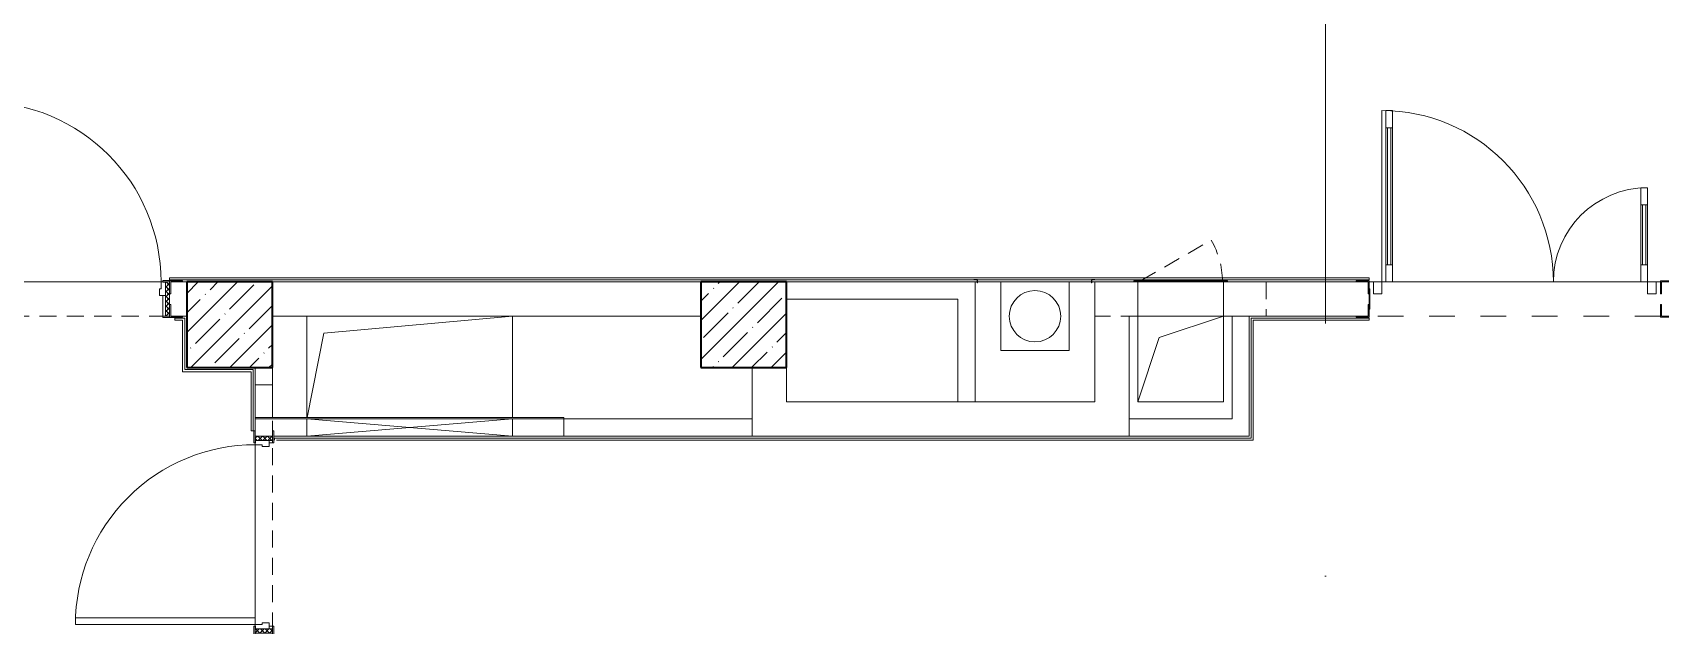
# Model space of a CAD drawing. Header units: millimetres. Extents: x 5993 to 95364, y 94667 to 143522.
# Drawn here: x 43118 to 43891, y 114430 to 114712 of the extents above; entities that cross this region are included whole.
import ezdxf

# ---------------------------------------------------------------- set-up
doc = ezdxf.new("R2010")
doc.units = ezdxf.units.MM
for name, pattern in [('200_ШТРИХ__ш1_п0_6_', [160, 100, -60]), ('200_ШТРИХ_ш1п0_6_', [160, 100, -60]), ('50_200_ШТРИХ_1Т_ш5_п1_п1_', [1400, 1000, -200, 0, -200]), ('Штрих короткий', [300, 150, -150])]:
    doc.linetypes.add(name, pattern=pattern)
for name, color, linetype, lineweight in [('0-2', 7, 'Continuous', 9), ('S-GRID-____-OTLN-1', 7, '50_200_ШТРИХ_1Т_ш5_п1_п1_', 9), ('Двери', 7, 'Continuous', 9), ('Каркас несущий', 7, 'Continuous', 9), ('Каркас_Импост', 7, 'Continuous', 13), ('Каркас_Импост-1', 7, 'Continuous', 9), ('Линии_2_', 7, 'Continuous', 9), ('Несущие колонны', 7, 'Continuous', 9), ('Несущие колонны-1', 7, 'Continuous', 35), ('Обобщенные модели', 7, 'Continuous', 9), ('Общие ребра', 7, 'Continuous', 9), ('Окна', 7, 'Continuous', 9), ('Открывание в плане-1', 7, '200_ШТРИХ__ш1_п0_6_', 9), ('Открывание-1', 7, 'Continuous', 9), ('Панель-2', 7, 'Continuous', 13), ('Перекрытия', 7, 'Continuous', 9), ('Перемычка-1', 7, 'Штрих короткий', 9), ('Перемычка_Пунктирные линии-1', 7, '200_ШТРИХ_ш1п0_6_', 9), ('Стены', 7, 'Continuous', 9), ('Стены-1', 7, 'Continuous', 13), ('Элементы узлов', 7, 'Continuous', 9)]:
    doc.layers.add(name, color=color, linetype=linetype, lineweight=lineweight)

# ---------------------------------------------------------------- blocks, each defined once
blk = doc.blocks.new('BSC_Колонна _Прямоугольная - 500х500-V78-АИ2_01_План напольных покрытий и плинтусов 1го этажа _Часть 2_')
at = {"layer": 'Несущие колонны'}
h = blk.add_hatch(dxfattribs=at)
h.set_pattern_fill('FP_88', color=256, style=0, pattern_type=2)
h.set_pattern_definition([(45, (-22400, -7650), (-114.0493, 114.0493), []), (45, (-22285.95, -7650), (-114.0493, 114.0493), [201.613, -40.323, 3.353, -36.97])])
h.paths.add_polyline_path([(-250, -250), (250, -250), (250, 250), (-250, 250)], flags=0)
at = {"layer": 'Несущие колонны-1'}
for p, q in [((250, 250), (-250, 250)), ((-250, 250), (-250, -250)), ((250, -250), (250, 250)), ((-250, -250), (250, -250))]:
    blk.add_line(p, q, dxfattribs=at)
blk = doc.blocks.new('BSC_Колонна _Прямоугольная - 500х500-V133-АИ2_01_План напольных покрытий и плинтусов 1го этажа _Часть 2_')
at = {"layer": 'Несущие колонны'}
h = blk.add_hatch(dxfattribs=at)
h.set_pattern_fill('FP_153', color=256, style=0, pattern_type=2)
h.set_pattern_definition([(45, (-19400, -7650), (-114.0493, 114.0493), []), (45, (-19285.95, -7650), (-114.0493, 114.0493), [201.612, -40.322, 3.353, -36.97])])
h.paths.add_polyline_path([(-250, -250), (250, -250), (250, 250), (-250, 250)], flags=0)
at = {"layer": 'Несущие колонны-1'}
for p, q in [((250, 250), (-250, 250)), ((-250, 250), (-250, -250)), ((250, -250), (250, 250)), ((-250, -250), (250, -250))]:
    blk.add_line(p, q, dxfattribs=at)
blk = doc.blocks.new('Проем_Дверь_Прямоугольный - 1700х2400h_дверные проемы-28051688-АИ2_01_План напольных покрытий и плинтусов 1го этажа _Часть 2_')
at = {"layer": 'Перемычка-1'}
for p, q in [((850, 100), (-850, 100)), ((850, -100), (-850, -100))]:
    blk.add_line(p, q, dxfattribs=at)
blk = doc.blocks.new('Дверь_СКБ_1Ст_Внутренняя_ШЕР - СОШ_Д-17__Дв_1150x2100h_Лаборантские_ Инструментальные_EI30-27873233-АИ2_01_План напольных покрытий и плинтусов 1го этажа _Часть 2_')
at = {"layer": 'Двери'}
h = blk.add_hatch(dxfattribs=at)
h.set_pattern_fill('FP_169', color=256, style=0, pattern_type=2)
h.set_pattern_definition([(135, (1726.41, 114.685), (-14.14214, -14.14214), []), (225, (1726.41, 114.685), (14.14214, -14.14214), [])])
h.paths.add_polyline_path([(562.5, -50), (587.5, -50), (587.5, 50), (562.5, 50)], flags=0)
at = {"layer": 'Каркас_Импост-1'}
h = blk.add_hatch(dxfattribs=at)
h.set_pattern_fill('FP_170', color=256, style=0, pattern_type=2)
h.set_pattern_definition([(45, (-396.384, 114.685), (-14.1421, 14.1421), []), (135, (-396.384, 114.685), (-14.1421, -14.1421), [])])
h.paths.add_polyline_path([(-562.5, -50), (-537.5, -50), (-537.5, 50), (-562.5, 50)], flags=0)
at = {"layer": 'Каркас_Импост'}
for p, q in [((-522.5, 58), (-592.5, 58)), ((-592.5, 58), (-592.5, 50)), ((-592.5, 50), (-522.5, 50)), ((-537.5, 50), (-562.5, 50)), ((-562.5, 50), (-562.5, -50)), ((-512.5, 50), (-537.5, 50)), ((-537.5, 50), (-537.5, -30)), ((-537.5, -50), (-537.5, 50)), ((-522.5, 50), (-537.5, 50)), ((-537.5, 50), (-537.5, 49)), ((-537.5, 49), (-522.5, 49)), ((-522.5, 50), (-522.5, 58)), ((-522.5, 49), (-522.5, 50)), ((-512.5, 10), (-512.5, 50)), ((-502.5, 10), (-512.5, 10)), ((-502.5, -30), (-502.5, 10)), ((537.5, 10), (527.5, 10)), ((527.5, 10), (527.5, -30)), ((537.5, 50), (537.5, 10)), ((562.5, 50), (537.5, 50)), ((617.5, 58), (547.5, 58)), ((547.5, 58), (547.5, 50)), ((562.5, 50), (547.5, 50)), ((547.5, 50), (547.5, 49)), ((547.5, 50), (617.5, 50)), ((547.5, 49), (562.5, 49)), ((562.5, -30), (562.5, 50)), ((587.5, 50), (562.5, 50)), ((562.5, 50), (562.5, -50)), ((562.5, 49), (562.5, 50)), ((587.5, -50), (587.5, 50)), ((617.5, 50), (617.5, 58)), ((-522.5, -50), (-592.5, -50)), ((-592.5, -50), (-592.5, -58)), ((-592.5, -58), (-522.5, -58)), ((-562.5, -50), (-537.5, -50)), ((-537.5, -30), (-502.5, -30)), ((-522.5, -30), (-537.5, -30)), ((-537.5, -30), (-537.5, -50)), ((-537.5, -50), (-522.5, -50)), ((-522.5, -50), (-522.5, -30)), ((-522.5, -58), (-522.5, -50)), ((527.5, -30), (562.5, -30)), ((562.5, -30), (547.5, -30)), ((547.5, -30), (547.5, -50)), ((547.5, -50), (562.5, -50)), ((617.5, -50), (547.5, -50)), ((547.5, -50), (547.5, -58)), ((547.5, -58), (617.5, -58)), ((562.5, -50), (562.5, -30)), ((562.5, -50), (587.5, -50)), ((617.5, -58), (617.5, -50))]:
    blk.add_line(p, q, dxfattribs=at)
at = {"layer": 'Открывание-1'}
blk.add_arc((-512.5, 50), 1050, 360, 90, dxfattribs=at)
at = {"layer": 'Панель-2'}
for p, q in [((-512.5, 1100), (-512.5, 50)), ((-472.5, 1100), (-512.5, 1100)), ((-472.5, 50), (-472.5, 1100)), ((-512.5, 50), (-472.5, 50))]:
    blk.add_line(p, q, dxfattribs=at)
blk = doc.blocks.new('Дверь_СКБ_1Ст_Внутренняя_ШЕР - СОШ_Д-17__Дв_1150x2100h_Лаборантские_ Инструментальные_EI30-27988178-АИ2_01_План напольных покрытий и плинтусов 1го этажа _Часть 2_')
at = {"layer": 'Двери'}
h = blk.add_hatch(dxfattribs=at)
h.set_pattern_fill('FP_91', color=256, style=0, pattern_type=2)
h.set_pattern_definition([(135, (1726.41, 164.685), (-14.14214, -14.14214), []), (225, (1726.41, 164.685), (14.14214, -14.14214), [])])
h.paths.add_polyline_path([(587.5, -100), (587.5, 100), (562.5, 100), (562.5, -100)], flags=0)
at = {"layer": 'Каркас_Импост-1'}
h = blk.add_hatch(dxfattribs=at)
h.set_pattern_fill('FP_92', color=256, style=0, pattern_type=2)
h.set_pattern_definition([(45, (-396.384, 164.685), (-14.1421, 14.1421), []), (135, (-396.384, 164.685), (-14.1421, -14.1421), [])])
h.paths.add_polyline_path([(-537.5, -100), (-537.5, 100), (-562.5, 100), (-562.5, -100)], flags=0)
at = {"layer": 'Каркас_Импост'}
for p, q in [((-522.5, 108), (-592.5, 108)), ((-592.5, 108), (-592.5, 100)), ((-592.5, 100), (-522.5, 100)), ((-537.5, 100), (-562.5, 100)), ((-562.5, 100), (-562.5, -100)), ((-512.5, 100), (-537.5, 100)), ((-537.5, 100), (-537.5, 20)), ((-537.5, -100), (-537.5, 100)), ((-522.5, 100), (-537.5, 100)), ((-537.5, 100), (-537.5, 99)), ((-537.5, 99), (-522.5, 99)), ((-522.5, 100), (-522.5, 108)), ((-522.5, 99), (-522.5, 100)), ((-512.5, 60), (-512.5, 100)), ((537.5, 100), (537.5, 60)), ((562.5, 100), (537.5, 100)), ((617.5, 108), (547.5, 108)), ((547.5, 108), (547.5, 100)), ((562.5, 100), (547.5, 100)), ((547.5, 100), (547.5, 99)), ((547.5, 100), (587.5, 100)), ((547.5, 99), (562.5, 99)), ((562.5, 20), (562.5, 100)), ((587.5, 100), (562.5, 100)), ((562.5, 100), (562.5, -100)), ((562.5, 99), (562.5, 100)), ((617.5, 106), (617.5, 108)), ((-537.5, 20), (-502.5, 20)), ((-522.5, 20), (-537.5, 20)), ((-537.5, 20), (-537.5, -100)), ((-522.5, -100), (-522.5, 20)), ((-502.5, 60), (-512.5, 60)), ((-502.5, 20), (-502.5, 60)), ((537.5, 60), (527.5, 60)), ((527.5, 60), (527.5, 20)), ((527.5, 20), (562.5, 20)), ((562.5, 20), (547.5, 20)), ((547.5, 20), (547.5, -100)), ((562.5, -100), (562.5, 20)), ((587.5, -31), (587.5, 31)), ((-522.5, -100), (-592.5, -100)), ((-592.5, -100), (-592.5, -108)), ((-592.5, -108), (-522.5, -108)), ((-562.5, -100), (-537.5, -100)), ((-537.5, -100), (-522.5, -100)), ((-522.5, -108), (-522.5, -100)), ((547.5, -100), (562.5, -100)), ((587.5, -100), (547.5, -100)), ((547.5, -100), (547.5, -108)), ((547.5, -108), (617.5, -108)), ((562.5, -100), (587.5, -100)), ((617.5, -108), (617.5, -106))]:
    blk.add_line(p, q, dxfattribs=at)
at = {"layer": 'Открывание-1'}
blk.add_arc((-512.5, 100), 1050, 360, 90, dxfattribs=at)
at = {"layer": 'Панель-2'}
for p, q in [((-512.5, 1150), (-512.5, 100)), ((-472.5, 1150), (-512.5, 1150)), ((-472.5, 100), (-472.5, 1150)), ((-512.5, 100), (-472.5, 100))]:
    blk.add_line(p, q, dxfattribs=at)
blk = doc.blocks.new('Фахверк_СКБ_Уголок - 200_4010-27904266-АИ2_01_План напольных покрытий и плинтусов 1го этажа _Часть 2_')
at = {"layer": 'Обобщенные модели'}
for p, q in [((125, 156), (50, 156)), ((50, 156), (50, 150)), ((50, 150), (119, 150)), ((119, 150), (119, 81)), ((125, 81), (125, 156)), ((119, 81), (125, 81)), ((125, 19), (119, 19)), ((119, 19), (119, -50)), ((125, -56), (125, 19)), ((119, -50), (50, -50)), ((50, -50), (50, -56)), ((50, -56), (125, -56))]:
    blk.add_line(p, q, dxfattribs=at)
blk = doc.blocks.new('Фахверк_СКБ_Уголок - 200_4010_1-27904659-АИ2_01_План напольных покрытий и плинтусов 1го этажа _Часть 2_')
at = {"layer": 'Обобщенные модели'}
for p, q in [((125, 156), (50, 156)), ((50, 156), (50, 150)), ((50, 150), (119, 150)), ((119, 150), (119, 81)), ((125, 81), (125, 156)), ((119, 81), (125, 81)), ((125, 19), (119, 19)), ((119, 19), (119, -50)), ((125, -56), (125, 19)), ((119, -50), (50, -50)), ((50, -50), (50, -56)), ((50, -56), (125, -56))]:
    blk.add_line(p, q, dxfattribs=at)
blk = doc.blocks.new('Дверь_Витражная_СКБ_2Ст2 - ДВВ_ДАО_СОШ_Классы-26508392-АИ2_01_План напольных покрытий и плинтусов 1го этажа _Часть 2_')
at = {"layer": 'Двери'}
for p, q in [((-775, 1035), (-775, 35)), ((775, 585), (775, 35))]:
    blk.add_line(p, q, dxfattribs=at)
for centre, radius, start, end in [((-775, 35), 1000, 360, 90), ((775, 35), 550, 90, 180)]:
    blk.add_arc(centre, radius, start, end, dxfattribs=at)
at = {"layer": 'Элементы узлов'}
for p, q in [((-753, 1035), (-713, 1035)), ((-753, 1035), (-753, 35)), ((-713, 1035), (-753, 1035)), ((-753, 1035), (-753, 35)), ((-713, 1035), (-713, 35)), ((-713, 35), (-713, 1035)), ((-753, 935), (-713, 935)), ((-743, 935), (-743, 135)), ((-723, 935), (-723, 135)), ((775, 585), (735, 585)), ((735, 585), (735, 35)), ((775, 585), (735, 585)), ((735, 585), (735, 35)), ((775, 585), (775, 35)), ((775, 35), (775, 585)), ((775, 485), (735, 485)), ((745, 485), (745, 135)), ((765, 485), (765, 135)), ((-753, 135), (-713, 135)), ((775, 135), (735, 135)), ((-825, 35), (-825, -35)), ((-775, 35), (-825, 35)), ((-775, 35), (-825, 35)), ((-825, 35), (-825, -35)), ((-775, -35), (-775, 35)), ((-775, -35), (-775, 35)), ((-713, 35), (-753, 35)), ((-753, 35), (-713, 35)), ((735, 35), (775, 35)), ((735, 35), (775, 35)), ((775, -35), (775, 35)), ((775, 35), (825, 35)), ((775, 35), (775, -35)), ((825, 35), (775, 35)), ((825, 35), (825, -35)), ((825, -35), (825, 35)), ((-825, -35), (-775, -35)), ((-825, -35), (-775, -35)), ((825, -35), (775, -35)), ((775, -35), (825, -35))]:
    blk.add_line(p, q, dxfattribs=at)
blk = doc.blocks.new('АР_Перемычка - АР_Перемычка-27873771-АИ2_01_План напольных покрытий и плинтусов 1го этажа _Часть 2_')
at = {"layer": 'Перемычка_Пунктирные линии-1'}
for p, q in [((-300, 50), (1450, 50)), ((-300, -50), (-300, 50)), ((1450, 50), (1450, -50)), ((-300, -50), (1450, -50))]:
    blk.add_line(p, q, dxfattribs=at)
blk = doc.blocks.new('АР_Перемычка - АР_Перемычка-27988723-АИ2_01_План напольных покрытий и плинтусов 1го этажа _Часть 2_')
at = {"layer": 'Перемычка_Пунктирные линии-1'}
for p, q in [((-250, 100), (1150, 100)), ((-250, -100), (-250, 100)), ((1150, 31), (1150, -31)), ((-250, -100), (1150, -100))]:
    blk.add_line(p, q, dxfattribs=at)
blk = doc.blocks.new('154_Стойка_СКБ_Уголок - СМ-2530_200-28213945-АИ2_01_План напольных покрытий и плинтусов 1го этажа _Часть 2_')
at = {"layer": 'Обобщенные модели'}
for p, q in [((125, 156), (125, 81)), ((200, 156), (125, 156)), ((131, 81), (131, 150)), ((131, 150), (200, 150)), ((200, 150), (200, 156)), ((125, 81), (131, 81)), ((131, 19), (125, 19)), ((125, 19), (125, -56)), ((131, -50), (131, 19)), ((125, -56), (200, -56)), ((200, -50), (131, -50)), ((200, -56), (200, -50))]:
    blk.add_line(p, q, dxfattribs=at)
blk = doc.blocks.new('Стойка_Влож_Полоса боковая - Полоса-28213942-АИ2_01_План напольных покрытий и плинтусов 1го этажа _Часть 2_')
at = {"layer": 'Обобщенные модели'}
for p, q in [((-5, 60), (0, 60)), ((-5, -60), (-5, 60)), ((0, 31), (0, -31)), ((0, -60), (-5, -60))]:
    blk.add_line(p, q, dxfattribs=at)
blk = doc.blocks.new('AR_Отверстие Ниша - Лючок-32404542-АИ2_01_План напольных покрытий и плинтусов 1го этажа _Часть 2_')
at = {"layer": 'Окна'}
for p, q in [((250, 100), (-250, 100)), ((-250, 100), (-250, -100)), ((250, -100), (250, 100)), ((-250, -100), (250, -100))]:
    blk.add_line(p, q, dxfattribs=at)
blk = doc.blocks.new('Л_Общий_Лючок - Лючок-29684572-АИ2_01_План напольных покрытий и плинтусов 1го этажа _Часть 2_')
at = {"layer": 'Окна'}
for p, q in [((524, 6), (-24, 6)), ((-24, 6), (-24, 0)), ((-24, 0), (0, 0)), ((500, 0), (524, 0)), ((524, 6), (524, 0))]:
    blk.add_line(p, q, dxfattribs=at)
at = {"layer": 'Открывание в плане-1'}
blk.add_line((16.4, 6), (428.6, 244), dxfattribs=at)
blk.add_arc((6, 0), 488, 0.70805, 30, dxfattribs=at)
blk = doc.blocks.new('АР_Перемычка1 - АР_Перемычка 2-29791692-АИ2_01_План напольных покрытий и плинтусов 1го этажа _Часть 2_')
at = {"layer": 'Перемычка_Пунктирные линии-1'}
for p, q in [((-250, 100), (0, 100)), ((-250, -100), (-250, 100)), ((500, 100), (750, 100)), ((750, 100), (750, -100)), ((-250, -100), (0, -100)), ((500, -100), (750, -100))]:
    blk.add_line(p, q, dxfattribs=at)
blk = doc.blocks.new('AR_Отверстие прямоугольное _в плите_ - AR_Отверстие прямоугольное _в плите_-30459293-АИ2_01_План напольных покрытий и плинтусов 1го этажа _Часть 2_')
at = {"layer": 'Обобщенные модели'}
for p, q in [((-250, 250), (-250, -250)), ((-125, 125), (250, 250)), ((250, -250), (250, 250)), ((-250, -250), (-125, 125)), ((-250, -250), (250, -250))]:
    blk.add_line(p, q, dxfattribs=at)
blk = doc.blocks.new('AR_Отверстие прямоугольное _в плите_ - AR_Отверстие прямоугольное _в плите_-30552548-АИ2_01_План напольных покрытий и плинтусов 1го этажа _Часть 2_')
at = {"layer": 'Обобщенные модели'}
for p, q in [((-600, 300), (-600, -292)), ((-500, 200), (600, 300)), ((600, -292), (600, 300)), ((-598.4, -292), (-500, 200))]:
    blk.add_line(p, q, dxfattribs=at)
blk = doc.blocks.new('AR_Отверстие прямоугольное _в стене_ - AR_Отверстие прямоугольное _в стене__ОВ-36787214-АИ2_01_План напольных покрытий и плинтусов 1го этажа _Часть 2_')
at = {"layer": 'Элементы узлов'}
for p, q in [((-600, -50), (-600, 50)), ((-600, 50), (600, 50)), ((600, 50), (-600, -50)), ((-600, 50), (600, -50)), ((600, 50), (-600, 50)), ((-600, 50), (-600, -50)), ((600, 50), (600, -50)), ((600, -50), (600, 50)), ((600, -50), (-600, -50)), ((-600, -50), (600, -50))]:
    blk.add_line(p, q, dxfattribs=at)
blk = doc.blocks.new('АР_Перемычка - АР_Перемычка-36787247-АИ2_01_План напольных покрытий и плинтусов 1го этажа _Часть 2_')
at = {"layer": 'Перемычка_Пунктирные линии-1'}
for p, q in [((-300, 50), (1500, 50)), ((-300, -20), (-300, 50)), ((1500, 50), (1500, -50)), ((-192, -50), (1500, -50))]:
    blk.add_line(p, q, dxfattribs=at)
blk = doc.blocks.new('ПР_Уголок - ПР_Уголок-36765278-АИ2_01_План напольных покрытий и плинтусов 1го этажа _Часть 2_')
at = {"layer": 'Каркас несущий'}
for p, q in [((-300, -8), (-300, 0)), ((1500, 0), (-300, 0)), ((1500, 0), (1500, -8)), ((0, -8), (-300, -8)), ((1500, -8), (1200, -8))]:
    blk.add_line(p, q, dxfattribs=at)

msp = doc.modelspace()

# ---------------------------------------------------------------- linework, layer by layer
at = {"layer": 'S-GRID-____-OTLN-1', "color": 251, "ltscale": 0.6, "true_color": 0x636466}
msp.add_line((43732.23, 113733.6), (43732.23, 118157.62), dxfattribs=at)
at = {"layer": 'Линии_2_'}
for p, q in [((43578.02, 114593.4), (43610.58, 114593.4)), ((43578.02, 114593.4), (43578.02, 114560.84)), ((43610.58, 114593.4), (43610.58, 114560.84)), ((43610.58, 114560.84), (43578.02, 114560.84))]:
    msp.add_line(p, q, dxfattribs=at)
msp.add_circle((43594.3, 114577.12), 12.21, dxfattribs=at)
at = {"layer": 'Обобщенные модели'}
for p, q in [((43566.95, 114594.62), (43565.33, 114594.62)), ((43565.33, 114594.62), (43565.33, 114594.46)), ((43565.33, 114594.46), (43566.79, 114594.46)), ((43566.79, 114594.46), (43566.79, 114592.99)), ((43566.79, 114592.99), (43566.95, 114592.99)), ((43566.95, 114592.99), (43566.95, 114594.62)), ((43622.79, 114594.54), (43621.16, 114594.54)), ((43621.16, 114594.54), (43621.16, 114592.91)), ((43621.16, 114592.91), (43621.33, 114592.91)), ((43621.33, 114592.91), (43621.33, 114594.37)), ((43621.33, 114594.37), (43622.79, 114594.37)), ((43622.79, 114594.37), (43622.79, 114594.54))]:
    msp.add_line(p, q, dxfattribs=at)
at = {"layer": 'Общие ребра'}
msp.add_line((43460, 114520.14), (43460, 114528.28), dxfattribs=at)
at = {"layer": 'Перекрытия'}
for p, q in [((43096.98, 114593.4), (43179.18, 114593.4)), ((43565.81, 114593.4), (43566.79, 114593.4)), ((43566.95, 114593.4), (43621.16, 114593.4)), ((43621.33, 114593.4), (43622.79, 114593.4)), ((43891.4, 114593.4), (43753.02, 114593.4)), ((43223.95, 114516.07), (43223.95, 114433.86))]:
    msp.add_line(p, q, dxfattribs=at)
at = {"layer": 'Стены'}
for p, q in [((43183.25, 114595.35), (43753.02, 114595.35)), ((43183.25, 114594.37), (43183.25, 114595.35)), ((43566.8, 114594.37), (43183.25, 114594.37)), ((43621.16, 114594.37), (43566.95, 114594.37)), ((43753.02, 114594.37), (43622.79, 114594.37)), ((43753.02, 114594.37), (43753.02, 114595.35)), ((43185.7, 114576.14), (43190.42, 114576.14)), ((43185.7, 114575.17), (43185.7, 114576.14)), ((43189.44, 114575.17), (43185.7, 114575.17)), ((43189.44, 114550.75), (43189.44, 114575.17)), ((43190.42, 114576.14), (43190.42, 114551.72)), ((43697.02, 114576.14), (43753.02, 114576.14)), ((43697.02, 114519.16), (43697.02, 114576.14)), ((43753.02, 114575.17), (43698, 114575.17)), ((43698, 114575.17), (43698, 114518.19)), ((43753.02, 114576.14), (43753.02, 114575.17)), ((43222, 114550.75), (43189.44, 114550.75)), ((43190.42, 114551.72), (43222.98, 114551.72)), ((43222, 114522.58), (43222, 114550.75)), ((43222.98, 114551.72), (43222.98, 114522.58)), ((43222.98, 114522.58), (43222, 114522.58)), ((43233.07, 114519.16), (43697.02, 114519.16)), ((43233.07, 114519.16), (43233.07, 114518.19)), ((43698, 114518.19), (43234.05, 114518.19))]:
    msp.add_line(p, q, dxfattribs=at)
at = {"layer": 'Стены-1'}
for p, q in [((43191.39, 114593.4), (43189.36, 114593.4)), ((43435.58, 114593.4), (43232.09, 114593.4)), ((43565.81, 114593.4), (43476.28, 114593.4)), ((43565.81, 114585.26), (43565.81, 114593.4)), ((43639.07, 114593.4), (43622.79, 114593.4)), ((43622.79, 114593.4), (43622.79, 114536.42)), ((43641.19, 114593.4), (43639.07, 114593.4)), ((43746.92, 114593.4), (43685.79, 114593.4)), ((43476.28, 114585.26), (43557.67, 114585.26)), ((43557.67, 114585.26), (43557.67, 114536.42)), ((43565.81, 114536.42), (43565.81, 114585.26)), ((43189.36, 114577.12), (43191.39, 114577.12)), ((43232.09, 114577.12), (43435.58, 114577.12)), ((43639.07, 114520.14), (43639.07, 114577.12)), ((43639.07, 114577.12), (43643.14, 114577.12)), ((43683.84, 114577.12), (43746.92, 114577.12)), ((43696.05, 114577.12), (43687.91, 114577.12)), ((43687.91, 114577.12), (43687.91, 114528.28)), ((43696.05, 114520.14), (43696.05, 114577.12)), ((43223.95, 114552.7), (43223.95, 114528.93)), ((43232.09, 114528.93), (43232.09, 114552.7)), ((43460, 114552.7), (43460, 114528.28)), ((43476.28, 114536.42), (43476.28, 114552.7)), ((43622.79, 114536.42), (43476.28, 114536.42)), ((43557.67, 114536.42), (43565.81, 114536.42)), ((43223.95, 114528.28), (43223.95, 114522.58)), ((43460, 114528.28), (43370.46, 114528.28)), ((43687.91, 114528.28), (43639.07, 114528.28)), ((43639.07, 114528.28), (43639.07, 114520.14)), ((43232.74, 114520.14), (43248.37, 114520.14)), ((43346.05, 114520.14), (43460, 114520.14)), ((43460, 114520.14), (43476.28, 114520.14)), ((43476.28, 114520.14), (43622.79, 114520.14)), ((43622.79, 114520.14), (43639.07, 114520.14)), ((43639.07, 114520.14), (43687.91, 114520.14)), ((43687.91, 114520.14), (43696.05, 114520.14))]:
    msp.add_line(p, q, dxfattribs=at)

# ---------------------------------------------------------------- block references
at = {"layer": '0-2', "xscale": 0.08139549610658335, "yscale": 0.08139549610658335, "zscale": 0.08139549610658335}
for name, p in [('Дверь_СКБ_1Ст_Внутренняя_ШЕР - СОШ_Д-17__Дв_1150x2100h_Лаборантские_ Инструментальные_EI30-27988178-АИ2_01_План напольных покрытий и плинтусов 1го этажа _Часть 2_', (43135.43, 114585.26)), ('Дверь_Витражная_СКБ_2Ст2 - ДВВ_ДАО_СОШ_Классы-26508392-АИ2_01_План напольных покрытий и плинтусов 1го этажа _Часть 2_', (43822.21, 114590.55)), ('Л_Общий_Лючок - Лючок-29684572-АИ2_01_План напольных покрытий и плинтусов 1го этажа _Часть 2_', (43643.14, 114593.4)), ('АР_Перемычка - АР_Перемычка-27988723-АИ2_01_План напольных покрытий и плинтусов 1го этажа _Часть 2_', (43089.65, 114585.26)), ('BSC_Колонна _Прямоугольная - 500х500-V133-АИ2_01_План напольных покрытий и плинтусов 1го этажа _Часть 2_', (43211.74, 114573.05)), ('BSC_Колонна _Прямоугольная - 500х500-V78-АИ2_01_План напольных покрытий и плинтусов 1го этажа _Часть 2_', (43455.93, 114573.05)), ('Проем_Дверь_Прямоугольный - 1700х2400h_дверные проемы-28051688-АИ2_01_План напольных покрытий и плинтусов 1го этажа _Часть 2_', (43822.21, 114585.26)), ('AR_Отверстие прямоугольное _в плите_ - AR_Отверстие прямоугольное _в плите_-30552548-АИ2_01_План напольных покрытий и плинтусов 1го этажа _Часть 2_', (43297.21, 114552.7)), ('AR_Отверстие прямоугольное _в плите_ - AR_Отверстие прямоугольное _в плите_-30459293-АИ2_01_План напольных покрытий и плинтусов 1го этажа _Часть 2_', (43663.49, 114556.77)), ('ПР_Уголок - ПР_Уголок-36765278-АИ2_01_План напольных покрытий и плинтусов 1го этажа _Часть 2_', (43248.37, 114528.93)), ('АР_Перемычка - АР_Перемычка-36787247-АИ2_01_План напольных покрытий и плинтусов 1го этажа _Часть 2_', (43248.37, 114524.21)), ('AR_Отверстие прямоугольное _в стене_ - AR_Отверстие прямоугольное _в стене__ОВ-36787214-АИ2_01_План напольных покрытий и плинтусов 1го этажа _Часть 2_', (43297.21, 114524.21))]:
    msp.add_blockref(name, p, dxfattribs=at)
for name, p, rotation in [('Фахверк_СКБ_Уголок - 200_4010_1-27904659-АИ2_01_План напольных покрытий и плинтусов 1го этажа _Часть 2_', (43193.43, 114589.33), 180), ('АР_Перемычка1 - АР_Перемычка 2-29791692-АИ2_01_План напольных покрытий и плинтусов 1го этажа _Часть 2_', (43683.84, 114585.26), 180), ('AR_Отверстие Ниша - Лючок-32404542-АИ2_01_План напольных покрытий и плинтусов 1го этажа _Часть 2_', (43663.49, 114585.26), 180), ('154_Стойка_СКБ_Уголок - СМ-2530_200-28213945-АИ2_01_План напольных покрытий и плинтусов 1го этажа _Часть 2_', (43763.2, 114589.33), 180), ('Стойка_Влож_Полоса боковая - Полоса-28213942-АИ2_01_План напольных покрытий и плинтусов 1го этажа _Часть 2_', (43753.02, 114585.26), 180), ('Фахверк_СКБ_Уголок - 200_4010-27904266-АИ2_01_План напольных покрытий и плинтусов 1го этажа _Часть 2_', (43901.57, 114589.33), 180), ('АР_Перемычка - АР_Перемычка-27873771-АИ2_01_План напольных покрытий и плинтусов 1го этажа _Часть 2_', (43228.02, 114426.54), 89.9999999999999), ('Дверь_СКБ_1Ст_Внутренняя_ШЕР - СОШ_Д-17__Дв_1150x2100h_Лаборантские_ Инструментальные_EI30-27873233-АИ2_01_План напольных покрытий и плинтусов 1го этажа _Часть 2_', (43228.02, 114472.32), 89.9999999999999)]:
    msp.add_blockref(name, p, dxfattribs=dict(at, rotation=rotation))

doc.saveas('drawing.dxf')
